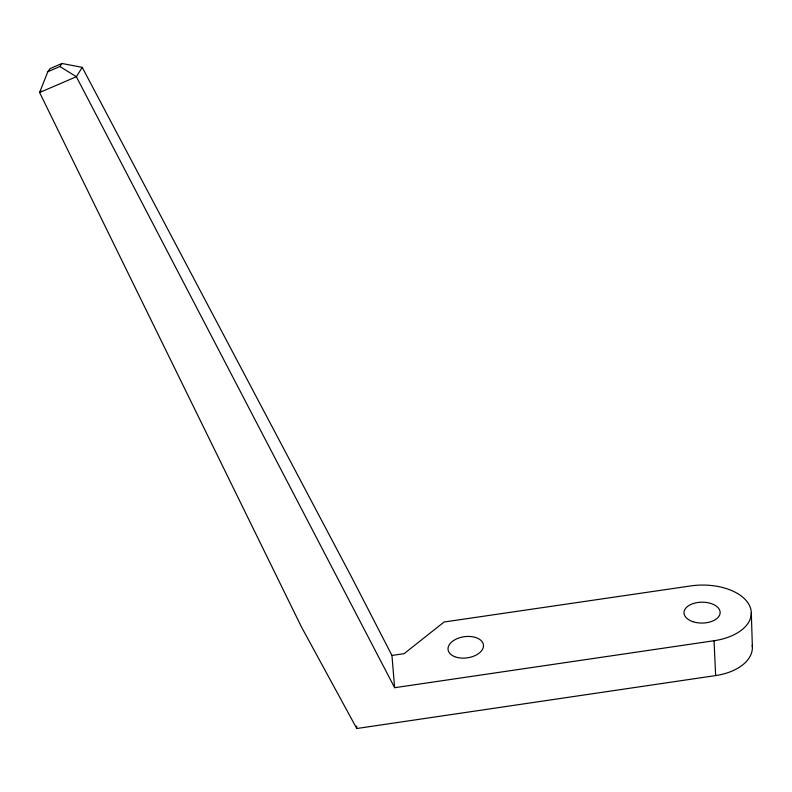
<?xml version="1.0" encoding="UTF-8"?>
<svg xmlns="http://www.w3.org/2000/svg" width="792" height="792" viewBox="0 0 792 792"><rect width="100%" height="100%" fill="white"/><g stroke="black" fill="none" stroke-linecap="round" stroke-linejoin="round"><path stroke-width="1.19" d="M391.951 655.449L404.108 653.667L444.104 622.007L690.693 585.932A48.956 28.274 -0.4 0 1 749.885 606.365A48.956 28.274 -0.4 0 1 714.047 640.738L394.624 687.703L391.951 655.449L351.262 576.507L82.229 67.36L61.964 63.479L50.025 68.637L47.837 71.706L39.6 92.525L301.346 626.749L356.766 728.521L715.651 675.576A48.361 28.908 0 0 0 752.232 645.104M82.229 67.36L76.359 76.715L39.6 92.525L40.946 90.585M47.837 71.706L59.885 66.508L61.964 63.479M59.885 66.508L76.359 76.715L394.624 687.703M714.047 640.738L715.651 675.576M356.667 726.066L356.766 728.521M751.301 612.869L752.4 647.272M454.598 656.627A17.86 10.672 -7.9 0 0 483.288 647.391A17.86 10.672 -7.9 0 0 459.35 637.837A17.86 10.672 -7.9 0 0 454.598 656.627M692.861 621.661A18.087 10.445 -0.4 0 0 720.146 612.642A18.087 10.445 -0.4 0 0 693.178 603.573A18.087 10.445 -0.4 0 0 692.861 621.661"/></g></svg>
